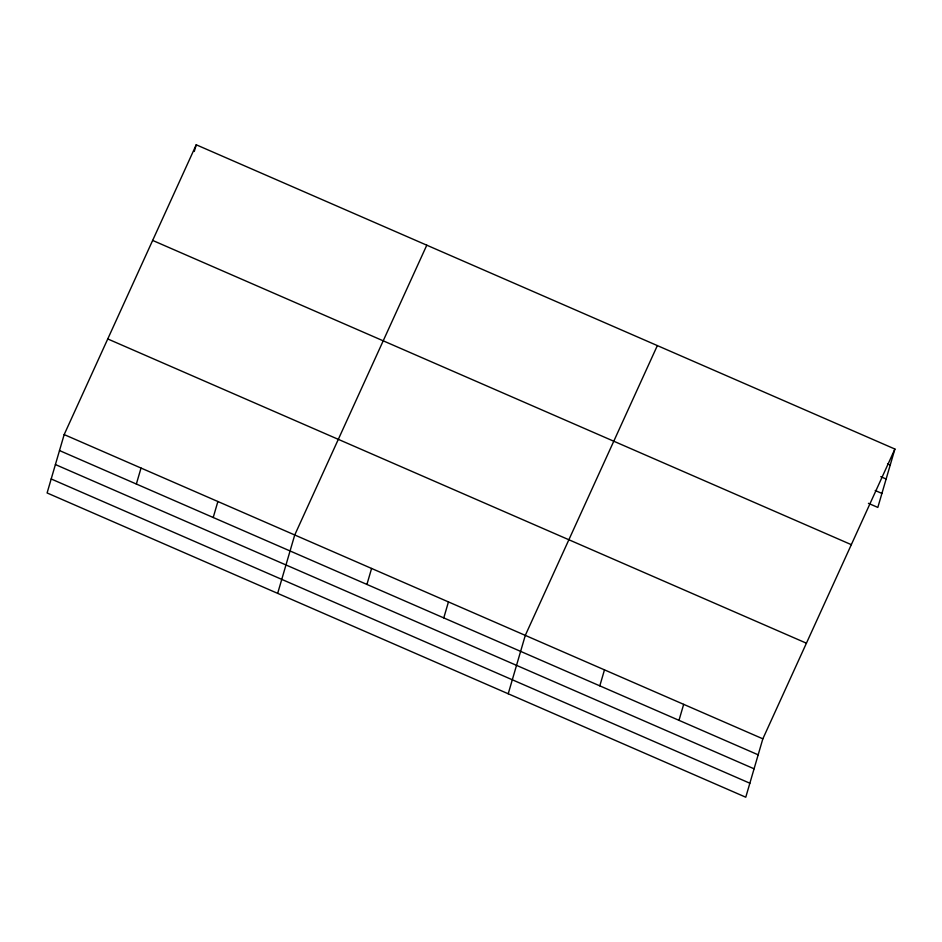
<?xml version="1.0" encoding="UTF-8"?>
<svg xmlns="http://www.w3.org/2000/svg" width="942" height="942" viewBox="0 0 942 942"><rect width="100%" height="100%" fill="white"/><g stroke="black" fill="none" stroke-linecap="round" stroke-linejoin="round"><path stroke-width="1.41" d="M64.174 434.58L47.1 492.96L745.77 797.215L762.843 738.822L894.9 449.04L196.23 144.785L64.174 434.58L762.843 738.822M194.276 151.45L196.23 144.785M136.355 484.023L141.029 468.044M213.21 517.499L217.885 501.509M277.666 593.366L294.74 534.974L426.785 245.191M366.921 584.429L371.595 568.45M443.776 617.893L448.451 601.914M508.221 693.771L525.295 635.379L657.351 345.596M599.807 685.847L604.481 669.856M678.994 720.324L683.668 704.345M894.9 449.04L877.826 507.42L868.43 503.334M887.541 463.853L890.225 465.018M880.77 476.676L886.139 479.019M875.212 490.511L881.912 493.431M152.651 240.422L851.321 544.664M107.753 338.943L806.423 643.198M59.499 450.559L758.169 754.813M55.413 464.559L754.083 768.802M51.186 478.972L749.867 783.226"/></g></svg>
